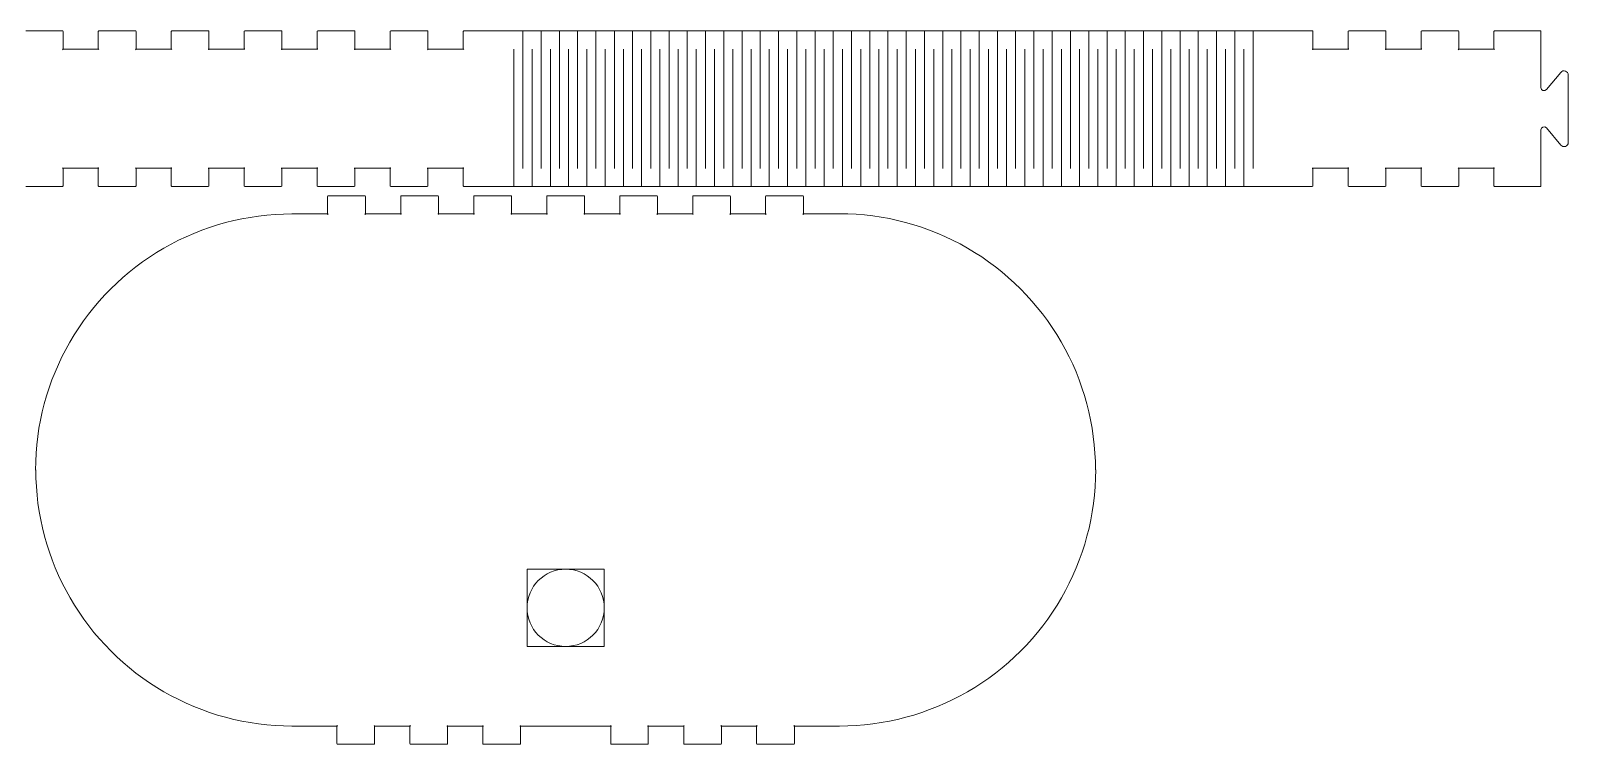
# Model space of a CAD drawing. Header units: inches. Extents: x 0.1 to 33.4, y -8.6 to -0.3.
# Drawn here: x 23.47 to 33.42, y -7.96 to -3.35 of the extents above; entities that cross this region are included whole.
import ezdxf

# ---------------------------------------------------------------- set-up
doc = ezdxf.new("R2010")
doc.units = ezdxf.units.IN
doc.header["$MEASUREMENT"] = 0
doc.layers.add('Layer 1', color=7, linetype='Continuous')

# ---------------------------------------------------------------- blocks, each defined once
blk = doc.blocks.new('block 12')
at = {"layer": 'Layer 1', "lineweight": 0}
blk.add_lwpolyline([(26.6858, -6.8312), (27.1858, -6.8312), (27.1858, -7.3312), (26.6858, -7.3312), (26.6858, -6.8312)], dxfattribs=at)
blk.add_open_spline([(26.9358, -6.8312), (27.0739, -6.8312), (27.1858, -6.9431), (27.1858, -7.0812), (27.1858, -7.2193), (27.0739, -7.3312), (26.9358, -7.3312), (26.7977, -7.3312), (26.6858, -7.2193), (26.6858, -7.0812), (26.6858, -6.9431), (26.7977, -6.8312), (26.9358, -6.8312)], degree=3, knots=[0, 0, 0, 0, 1, 1, 1, 2, 2, 2, 3, 3, 3, 4, 4, 4, 4], dxfattribs=at)
blk = doc.blocks.new('block 11')
at = {"layer": 'Layer 1'}
blk.add_blockref('block 12', (0, 0), dxfattribs=at)

msp = doc.modelspace()

# ---------------------------------------------------------------- linework, layer by layer
at = {"layer": 'Layer 1', "lineweight": 0}
for points in [[(23.6788, -3.3465), (23.4427, -3.3465)], [(24.1511, -3.3465), (23.915, -3.3465)], [(24.6233, -3.3465), (24.3872, -3.3465)], [(25.0955, -3.3465), (24.8594, -3.3465)], [(25.5677, -3.3465), (25.3316, -3.3465)], [(26.0413, -3.3465), (25.8052, -3.3465)], [(26.5136, -3.3465), (26.2775, -3.3465)], [(28.9927, -3.3465), (26.5136, -3.3465)], [(26.6594, -3.3465), (26.6594, -4.2368)], [(26.7775, -3.3465), (26.7775, -4.2368)], [(26.8955, -3.3465), (26.8955, -4.2368)], [(27.0136, -3.3465), (27.0136, -4.2368)], [(27.1316, -3.3465), (27.1316, -4.2368)], [(27.2511, -3.3465), (27.2511, -4.2368)], [(27.3691, -3.3465), (27.3691, -4.2368)], [(27.4872, -3.3465), (27.4872, -4.2368)], [(27.6052, -3.3465), (27.6052, -4.2368)], [(27.7233, -3.3465), (27.7233, -4.2368)], [(27.8413, -3.3465), (27.8413, -4.2368)], [(27.9594, -3.3465), (27.9594, -4.2368)], [(28.0775, -3.3465), (28.0775, -4.2368)], [(28.1955, -3.3465), (28.1955, -4.2368)], [(28.3136, -3.3465), (28.3136, -4.2368)], [(28.4316, -3.3465), (28.4316, -4.2368)], [(28.5497, -3.3465), (28.5497, -4.2368)], [(28.6677, -3.3465), (28.6677, -4.2368)], [(28.7858, -3.3465), (28.7858, -4.2368)], [(28.9038, -3.3465), (28.9038, -4.2368)], [(31.4719, -3.3465), (28.9927, -3.3465)], [(28.9927, -3.3465), (28.9927, -3.3465)], [(28.9927, -3.3465), (28.9927, -3.3465)], [(29.0219, -3.3465), (29.0219, -4.2368)], [(29.14, -3.3465), (29.14, -4.2368)], [(29.258, -3.3465), (29.258, -4.2368)], [(29.3761, -3.3465), (29.3761, -4.2368)], [(29.4941, -3.3465), (29.4941, -4.2368)], [(29.6122, -3.3465), (29.6122, -4.2368)], [(29.7302, -3.3465), (29.7302, -4.2368)], [(29.8483, -3.3465), (29.8483, -4.2368)], [(29.9663, -3.3465), (29.9663, -4.2368)], [(30.0844, -3.3465), (30.0844, -4.2368)], [(30.2025, -3.3465), (30.2025, -4.2368)], [(30.3219, -3.3465), (30.3219, -4.2368)], [(30.44, -3.3465), (30.44, -4.2368)], [(30.558, -3.3465), (30.558, -4.2368)], [(30.6761, -3.3465), (30.6761, -4.2368)], [(30.7941, -3.3465), (30.7941, -4.2368)], [(30.9122, -3.3465), (30.9122, -4.2368)], [(31.0302, -3.3465), (31.0302, -4.2368)], [(31.1483, -3.3465), (31.1483, -4.2368)], [(31.2663, -3.3465), (31.2663, -4.2368)], [(31.3844, -3.3465), (31.3844, -4.2368)], [(31.7677, -3.3465), (31.4719, -3.3465)], [(32.24, -3.3465), (32.0038, -3.3465)], [(32.7122, -3.3465), (32.4761, -3.3465)], [(33.2441, -3.3465), (32.9483, -3.3465)], [(33.2441, -3.3465), (33.2441, -3.3465)], [(26.6011, -4.3534), (26.6011, -3.4645)], [(26.7191, -4.3534), (26.7191, -3.4645)], [(26.8372, -4.3534), (26.8372, -3.4645)], [(26.9552, -4.3534), (26.9552, -3.4645)], [(27.0733, -4.3534), (27.0733, -3.4645)], [(27.1913, -4.3534), (27.1913, -3.4645)], [(27.3094, -4.3534), (27.3094, -3.4645)], [(27.4275, -4.3534), (27.4275, -3.4645)], [(27.5455, -4.3534), (27.5455, -3.4645)], [(27.6636, -4.3534), (27.6636, -3.4645)], [(27.7816, -4.3534), (27.7816, -3.4645)], [(27.8997, -4.3534), (27.8997, -3.4645)], [(28.0177, -4.3534), (28.0177, -3.4645)], [(28.1358, -4.3534), (28.1358, -3.4645)], [(28.2538, -4.3534), (28.2538, -3.4645)], [(28.3719, -4.3534), (28.3719, -3.4645)], [(28.49, -4.3534), (28.49, -3.4645)], [(28.608, -4.3534), (28.608, -3.4645)], [(28.7275, -4.3534), (28.7275, -3.4645)], [(28.8455, -4.3534), (28.8455, -3.4645)], [(28.9636, -4.3534), (28.9636, -3.4645)], [(29.0816, -4.3534), (29.0816, -3.4645)], [(29.1997, -4.3534), (29.1997, -3.4645)], [(29.3177, -4.3534), (29.3177, -3.4645)], [(29.4358, -4.3534), (29.4358, -3.4645)], [(29.5538, -4.3534), (29.5538, -3.4645)], [(29.6719, -4.3534), (29.6719, -3.4645)], [(29.79, -4.3534), (29.79, -3.4645)], [(29.908, -4.3534), (29.908, -3.4645)], [(30.0261, -4.3534), (30.0261, -3.4645)], [(30.1441, -4.3534), (30.1441, -3.4645)], [(30.2622, -4.3534), (30.2622, -3.4645)], [(30.3802, -4.3534), (30.3802, -3.4645)], [(30.4983, -4.3534), (30.4983, -3.4645)], [(30.6163, -4.3534), (30.6163, -3.4645)], [(30.7344, -4.3534), (30.7344, -3.4645)], [(30.8525, -4.3534), (30.8525, -3.4645)], [(30.9705, -4.3534), (30.9705, -3.4645)], [(31.0886, -4.3534), (31.0886, -3.4645)], [(31.2066, -4.3534), (31.2066, -3.4645)], [(31.3247, -4.3534), (31.3247, -3.4645)], [(33.2483, -3.7132), (33.2483, -3.4673)], [(33.2483, -4.3507), (33.2483, -4.2326)], [(23.4427, -4.3534), (23.6788, -4.3534)], [(23.915, -4.3534), (24.1511, -4.3534)], [(24.3872, -4.3534), (24.6233, -4.3534)], [(24.8594, -4.3534), (25.0955, -4.3534)], [(25.3316, -4.3534), (25.5677, -4.3534)], [(25.8038, -4.3534), (26.04, -4.3534)], [(26.2761, -4.3534), (26.5122, -4.3534)], [(26.5136, -4.3534), (31.4733, -4.3534)], [(31.4719, -4.3534), (31.7677, -4.3534)], [(32.0038, -4.3534), (32.24, -4.3534)], [(32.4761, -4.3534), (32.7122, -4.3534)], [(32.9483, -4.3534), (33.2441, -4.3534)], [(25.8719, -4.5312), (25.6358, -4.5312)], [(26.3455, -4.5312), (26.1094, -4.5312)], [(26.8177, -4.5312), (26.5816, -4.5312)], [(27.29, -4.5312), (27.0538, -4.5312)], [(27.7622, -4.5312), (27.5261, -4.5312)], [(28.2344, -4.5312), (27.9983, -4.5312)], [(28.7066, -4.5312), (28.4705, -4.5312)], [(23.5066, -6.1882), (23.5066, -6.1882)], [(30.365, -6.1882), (30.365, -6.1882)], [(25.1636, -7.8465), (25.4594, -7.8465)], [(25.6955, -7.8465), (25.9316, -7.8465)], [(26.1677, -7.8465), (26.4038, -7.8465)], [(26.64, -7.8465), (26.9358, -7.8465)], [(26.9358, -7.8465), (27.2316, -7.8465)], [(27.4677, -7.8465), (27.7038, -7.8465)], [(27.94, -7.8465), (28.1761, -7.8465)]]:
    msp.add_lwpolyline(points, dxfattribs=at)
for points, knots in [([(23.683, -3.4673), (23.683, -3.4673), (23.683, -3.3493), (23.683, -3.3493), (23.683, -3.3465), (23.6816, -3.3451), (23.6788, -3.3451)], [0, 0, 0, 0, 1, 1, 1, 2, 2, 2, 2]), ([(23.9108, -3.3493), (23.9108, -3.3493), (23.9108, -3.4673), (23.9108, -3.4673), (23.9108, -3.4645), (23.9122, -3.4632), (23.915, -3.4632)], [0, 0, 0, 0, 1, 1, 1, 2, 2, 2, 2]), ([(24.1552, -3.4673), (24.1552, -3.4673), (24.1552, -3.3493), (24.1552, -3.3493), (24.1552, -3.3465), (24.1538, -3.3451), (24.1511, -3.3451)], [0, 0, 0, 0, 1, 1, 1, 2, 2, 2, 2]), ([(24.383, -3.3493), (24.383, -3.3493), (24.383, -3.4673), (24.383, -3.4673), (24.383, -3.4645), (24.3844, -3.4632), (24.3872, -3.4632)], [0, 0, 0, 0, 1, 1, 1, 2, 2, 2, 2]), ([(24.6275, -3.4673), (24.6275, -3.4673), (24.6275, -3.3493), (24.6275, -3.3493), (24.6275, -3.3465), (24.6261, -3.3451), (24.6233, -3.3451)], [0, 0, 0, 0, 1, 1, 1, 2, 2, 2, 2]), ([(24.8552, -3.3493), (24.8552, -3.3493), (24.8552, -3.4673), (24.8552, -3.4673), (24.8552, -3.4645), (24.8566, -3.4632), (24.8594, -3.4632)], [0, 0, 0, 0, 1, 1, 1, 2, 2, 2, 2]), ([(25.0997, -3.4673), (25.0997, -3.4673), (25.0997, -3.3493), (25.0997, -3.3493), (25.0997, -3.3465), (25.0983, -3.3451), (25.0955, -3.3451)], [0, 0, 0, 0, 1, 1, 1, 2, 2, 2, 2]), ([(25.3275, -3.3493), (25.3275, -3.3493), (25.3275, -3.4673), (25.3275, -3.4673), (25.3275, -3.4645), (25.3288, -3.4632), (25.3316, -3.4632)], [0, 0, 0, 0, 1, 1, 1, 2, 2, 2, 2]), ([(25.5719, -3.4673), (25.5719, -3.4673), (25.5719, -3.3493), (25.5719, -3.3493), (25.5719, -3.3465), (25.5705, -3.3451), (25.5677, -3.3451)], [0, 0, 0, 0, 1, 1, 1, 2, 2, 2, 2]), ([(25.8011, -3.3493), (25.8011, -3.3493), (25.8011, -3.4673), (25.8011, -3.4673), (25.8011, -3.4645), (25.8025, -3.4632), (25.8052, -3.4632)], [0, 0, 0, 0, 1, 1, 1, 2, 2, 2, 2]), ([(26.0441, -3.4673), (26.0441, -3.4673), (26.0441, -3.3493), (26.0441, -3.3493), (26.0441, -3.3465), (26.0427, -3.3451), (26.04, -3.3451)], [0, 0, 0, 0, 1, 1, 1, 2, 2, 2, 2]), ([(26.2733, -3.3493), (26.2733, -3.3493), (26.2733, -3.4673), (26.2733, -3.4673), (26.2733, -3.4645), (26.2747, -3.4632), (26.2775, -3.4632)], [0, 0, 0, 0, 1, 1, 1, 2, 2, 2, 2]), ([(31.7719, -3.4673), (31.7719, -3.4673), (31.7719, -3.3493), (31.7719, -3.3493), (31.7719, -3.3465), (31.7705, -3.3451), (31.7677, -3.3451)], [0, 0, 0, 0, 1, 1, 1, 2, 2, 2, 2]), ([(31.9997, -3.3493), (31.9997, -3.3493), (31.9997, -3.4673), (31.9997, -3.4673), (31.9997, -3.4645), (32.0011, -3.4632), (32.0038, -3.4632)], [0, 0, 0, 0, 1, 1, 1, 2, 2, 2, 2]), ([(32.2441, -3.4673), (32.2441, -3.4673), (32.2441, -3.3493), (32.2441, -3.3493), (32.2441, -3.3465), (32.2427, -3.3451), (32.24, -3.3451)], [0, 0, 0, 0, 1, 1, 1, 2, 2, 2, 2]), ([(32.4719, -3.3493), (32.4719, -3.3493), (32.4719, -3.4673), (32.4719, -3.4673), (32.4719, -3.4645), (32.4733, -3.4632), (32.4761, -3.4632)], [0, 0, 0, 0, 1, 1, 1, 2, 2, 2, 2]), ([(32.7163, -3.4673), (32.7163, -3.4673), (32.7163, -3.3493), (32.7163, -3.3493), (32.7163, -3.3465), (32.715, -3.3451), (32.7122, -3.3451)], [0, 0, 0, 0, 1, 1, 1, 2, 2, 2, 2]), ([(32.9441, -3.3493), (32.9441, -3.3493), (32.9441, -3.4673), (32.9441, -3.4673), (32.9441, -3.4645), (32.9455, -3.4632), (32.9483, -3.4632)], [0, 0, 0, 0, 1, 1, 1, 2, 2, 2, 2]), ([(33.2483, -3.4673), (33.2483, -3.4673), (33.2483, -3.3493), (33.2483, -3.3493), (33.2483, -3.3465), (33.2469, -3.3451), (33.2441, -3.3451)], [0, 0, 0, 0, 1, 1, 1, 2, 2, 2, 2]), ([(23.915, -3.4645), (23.915, -3.4645), (23.6788, -3.4645), (23.6788, -3.4645), (23.6816, -3.4645), (23.683, -3.4659), (23.683, -3.4687)], [0, 0, 0, 0, 1, 1, 1, 2, 2, 2, 2]), ([(24.3872, -3.4645), (24.3872, -3.4645), (24.1511, -3.4645), (24.1511, -3.4645), (24.1538, -3.4645), (24.1552, -3.4659), (24.1552, -3.4687)], [0, 0, 0, 0, 1, 1, 1, 2, 2, 2, 2]), ([(24.8594, -3.4645), (24.8594, -3.4645), (24.6233, -3.4645), (24.6233, -3.4645), (24.6261, -3.4645), (24.6275, -3.4659), (24.6275, -3.4687)], [0, 0, 0, 0, 1, 1, 1, 2, 2, 2, 2]), ([(25.3316, -3.4645), (25.3316, -3.4645), (25.0955, -3.4645), (25.0955, -3.4645), (25.0983, -3.4645), (25.0997, -3.4659), (25.0997, -3.4687)], [0, 0, 0, 0, 1, 1, 1, 2, 2, 2, 2]), ([(25.8038, -3.4645), (25.8038, -3.4645), (25.5677, -3.4645), (25.5677, -3.4645), (25.5705, -3.4645), (25.5719, -3.4659), (25.5719, -3.4687)], [0, 0, 0, 0, 1, 1, 1, 2, 2, 2, 2]), ([(26.2775, -3.4645), (26.2775, -3.4645), (26.0413, -3.4645), (26.0413, -3.4645), (26.0441, -3.4645), (26.0455, -3.4659), (26.0455, -3.4687)], [0, 0, 0, 0, 1, 1, 1, 2, 2, 2, 2]), ([(32.0038, -3.4645), (32.0038, -3.4645), (31.7677, -3.4645), (31.7677, -3.4645), (31.7705, -3.4645), (31.7719, -3.4659), (31.7719, -3.4687)], [0, 0, 0, 0, 1, 1, 1, 2, 2, 2, 2]), ([(32.4761, -3.4645), (32.4761, -3.4645), (32.24, -3.4645), (32.24, -3.4645), (32.2427, -3.4645), (32.2441, -3.4659), (32.2441, -3.4687)], [0, 0, 0, 0, 1, 1, 1, 2, 2, 2, 2]), ([(32.9483, -3.4645), (32.9483, -3.4645), (32.7122, -3.4645), (32.7122, -3.4645), (32.715, -3.4645), (32.7163, -3.4659), (32.7163, -3.4687)], [0, 0, 0, 0, 1, 1, 1, 2, 2, 2, 2]), ([(33.3761, -3.6145), (33.3761, -3.6145), (33.283, -3.7257), (33.283, -3.7257), (33.2705, -3.7395), (33.2483, -3.7312), (33.2483, -3.7132)], [0, 0, 0, 0, 1, 1, 1, 2, 2, 2, 2]), ([(33.4247, -4.0673), (33.4247, -4.0673), (33.4247, -3.6326), (33.4247, -3.6326), (33.4247, -3.6076), (33.3927, -3.5951), (33.3761, -3.6145)], [0, 0, 0, 0, 1, 1, 1, 2, 2, 2, 2]), ([(33.2483, -4.2312), (33.2483, -4.2312), (33.2483, -3.9868), (33.2483, -3.9868), (33.2483, -3.9687), (33.2705, -3.9604), (33.283, -3.9743)], [0, 0, 0, 0, 1, 1, 1, 2, 2, 2, 2]), ([(33.283, -3.9743), (33.283, -3.9743), (33.3761, -4.0854), (33.3761, -4.0854), (33.3927, -4.1048), (33.4247, -4.0937), (33.4247, -4.0673)], [0, 0, 0, 0, 1, 1, 1, 2, 2, 2, 2]), ([(23.6788, -4.2354), (23.6788, -4.2354), (23.915, -4.2354), (23.915, -4.2354), (23.9122, -4.2354), (23.9108, -4.234), (23.9108, -4.2312)], [0, 0, 0, 0, 1, 1, 1, 2, 2, 2, 2]), ([(23.683, -4.3507), (23.683, -4.3507), (23.683, -4.2326), (23.683, -4.2326), (23.683, -4.2354), (23.6816, -4.2368), (23.6788, -4.2368)], [0, 0, 0, 0, 1, 1, 1, 2, 2, 2, 2]), ([(23.9108, -4.2312), (23.9108, -4.2312), (23.9108, -4.3493), (23.9108, -4.3493), (23.9108, -4.352), (23.9122, -4.3534), (23.915, -4.3534)], [0, 0, 0, 0, 1, 1, 1, 2, 2, 2, 2]), ([(24.1511, -4.2354), (24.1511, -4.2354), (24.3872, -4.2354), (24.3872, -4.2354), (24.3844, -4.2354), (24.383, -4.234), (24.383, -4.2312)], [0, 0, 0, 0, 1, 1, 1, 2, 2, 2, 2]), ([(24.1552, -4.3507), (24.1552, -4.3507), (24.1552, -4.2326), (24.1552, -4.2326), (24.1552, -4.2354), (24.1538, -4.2368), (24.1511, -4.2368)], [0, 0, 0, 0, 1, 1, 1, 2, 2, 2, 2]), ([(24.383, -4.2312), (24.383, -4.2312), (24.383, -4.3493), (24.383, -4.3493), (24.383, -4.352), (24.3844, -4.3534), (24.3872, -4.3534)], [0, 0, 0, 0, 1, 1, 1, 2, 2, 2, 2]), ([(24.6233, -4.2354), (24.6233, -4.2354), (24.8594, -4.2354), (24.8594, -4.2354), (24.8566, -4.2354), (24.8552, -4.234), (24.8552, -4.2312)], [0, 0, 0, 0, 1, 1, 1, 2, 2, 2, 2]), ([(24.6275, -4.3507), (24.6275, -4.3507), (24.6275, -4.2326), (24.6275, -4.2326), (24.6275, -4.2354), (24.6261, -4.2368), (24.6233, -4.2368)], [0, 0, 0, 0, 1, 1, 1, 2, 2, 2, 2]), ([(24.8552, -4.2312), (24.8552, -4.2312), (24.8552, -4.3493), (24.8552, -4.3493), (24.8552, -4.352), (24.8566, -4.3534), (24.8594, -4.3534)], [0, 0, 0, 0, 1, 1, 1, 2, 2, 2, 2]), ([(25.0955, -4.2354), (25.0955, -4.2354), (25.3316, -4.2354), (25.3316, -4.2354), (25.3288, -4.2354), (25.3275, -4.234), (25.3275, -4.2312)], [0, 0, 0, 0, 1, 1, 1, 2, 2, 2, 2]), ([(25.0997, -4.3507), (25.0997, -4.3507), (25.0997, -4.2326), (25.0997, -4.2326), (25.0997, -4.2354), (25.0983, -4.2368), (25.0955, -4.2368)], [0, 0, 0, 0, 1, 1, 1, 2, 2, 2, 2]), ([(25.3275, -4.2312), (25.3275, -4.2312), (25.3275, -4.3493), (25.3275, -4.3493), (25.3275, -4.352), (25.3288, -4.3534), (25.3316, -4.3534)], [0, 0, 0, 0, 1, 1, 1, 2, 2, 2, 2]), ([(25.5677, -4.2354), (25.5677, -4.2354), (25.8038, -4.2354), (25.8038, -4.2354), (25.8011, -4.2354), (25.7997, -4.234), (25.7997, -4.2312)], [0, 0, 0, 0, 1, 1, 1, 2, 2, 2, 2]), ([(25.5719, -4.3507), (25.5719, -4.3507), (25.5719, -4.2326), (25.5719, -4.2326), (25.5719, -4.2354), (25.5705, -4.2368), (25.5677, -4.2368)], [0, 0, 0, 0, 1, 1, 1, 2, 2, 2, 2]), ([(25.7997, -4.2312), (25.7997, -4.2312), (25.7997, -4.3493), (25.7997, -4.3493), (25.7997, -4.352), (25.8011, -4.3534), (25.8038, -4.3534)], [0, 0, 0, 0, 1, 1, 1, 2, 2, 2, 2]), ([(26.04, -4.2354), (26.04, -4.2354), (26.2761, -4.2354), (26.2761, -4.2354), (26.2733, -4.2354), (26.2719, -4.234), (26.2719, -4.2312)], [0, 0, 0, 0, 1, 1, 1, 2, 2, 2, 2]), ([(26.0441, -4.3507), (26.0441, -4.3507), (26.0441, -4.2326), (26.0441, -4.2326), (26.0441, -4.2354), (26.0427, -4.2368), (26.04, -4.2368)], [0, 0, 0, 0, 1, 1, 1, 2, 2, 2, 2]), ([(26.2733, -4.2312), (26.2733, -4.2312), (26.2733, -4.3493), (26.2733, -4.3493), (26.2733, -4.352), (26.2747, -4.3534), (26.2775, -4.3534)], [0, 0, 0, 0, 1, 1, 1, 2, 2, 2, 2]), ([(31.7677, -4.2354), (31.7677, -4.2354), (32.0038, -4.2354), (32.0038, -4.2354), (32.0011, -4.2354), (31.9997, -4.234), (31.9997, -4.2312)], [0, 0, 0, 0, 1, 1, 1, 2, 2, 2, 2]), ([(31.7719, -4.3507), (31.7719, -4.3507), (31.7719, -4.2326), (31.7719, -4.2326), (31.7719, -4.2354), (31.7705, -4.2368), (31.7677, -4.2368)], [0, 0, 0, 0, 1, 1, 1, 2, 2, 2, 2]), ([(31.9997, -4.2312), (31.9997, -4.2312), (31.9997, -4.3493), (31.9997, -4.3493), (31.9997, -4.352), (32.0011, -4.3534), (32.0038, -4.3534)], [0, 0, 0, 0, 1, 1, 1, 2, 2, 2, 2]), ([(32.24, -4.2354), (32.24, -4.2354), (32.4761, -4.2354), (32.4761, -4.2354), (32.4733, -4.2354), (32.4719, -4.234), (32.4719, -4.2312)], [0, 0, 0, 0, 1, 1, 1, 2, 2, 2, 2]), ([(32.2441, -4.3507), (32.2441, -4.3507), (32.2441, -4.2326), (32.2441, -4.2326), (32.2441, -4.2354), (32.2427, -4.2368), (32.24, -4.2368)], [0, 0, 0, 0, 1, 1, 1, 2, 2, 2, 2]), ([(32.4719, -4.2312), (32.4719, -4.2312), (32.4719, -4.3493), (32.4719, -4.3493), (32.4719, -4.352), (32.4733, -4.3534), (32.4761, -4.3534)], [0, 0, 0, 0, 1, 1, 1, 2, 2, 2, 2]), ([(32.7122, -4.2354), (32.7122, -4.2354), (32.9483, -4.2354), (32.9483, -4.2354), (32.9455, -4.2354), (32.9441, -4.234), (32.9441, -4.2312)], [0, 0, 0, 0, 1, 1, 1, 2, 2, 2, 2]), ([(32.7163, -4.3507), (32.7163, -4.3507), (32.7163, -4.2326), (32.7163, -4.2326), (32.7163, -4.2354), (32.715, -4.2368), (32.7122, -4.2368)], [0, 0, 0, 0, 1, 1, 1, 2, 2, 2, 2]), ([(32.9441, -4.2312), (32.9441, -4.2312), (32.9441, -4.3493), (32.9441, -4.3493), (32.9441, -4.352), (32.9455, -4.3534), (32.9483, -4.3534)], [0, 0, 0, 0, 1, 1, 1, 2, 2, 2, 2]), ([(25.6358, -4.4132), (25.6358, -4.4132), (25.3997, -4.4132), (25.3997, -4.4132), (25.3969, -4.4132), (25.3955, -4.4145), (25.3955, -4.4173)], [0, 0, 0, 0, 1, 1, 1, 2, 2, 2, 2]), ([(25.3955, -4.4173), (25.3955, -4.4173), (25.3955, -4.5354), (25.3955, -4.5354), (25.3955, -4.5326), (25.3969, -4.5312), (25.3997, -4.5312)], [0, 0, 0, 0, 1, 1, 1, 2, 2, 2, 2]), ([(25.64, -4.5354), (25.64, -4.5354), (25.64, -4.4173), (25.64, -4.4173), (25.64, -4.4145), (25.6386, -4.4132), (25.6358, -4.4132)], [0, 0, 0, 0, 1, 1, 1, 2, 2, 2, 2]), ([(26.1094, -4.4132), (26.1094, -4.4132), (25.8733, -4.4132), (25.8733, -4.4132), (25.8705, -4.4132), (25.8691, -4.4145), (25.8691, -4.4173)], [0, 0, 0, 0, 1, 1, 1, 2, 2, 2, 2]), ([(25.8691, -4.4173), (25.8691, -4.4173), (25.8691, -4.5354), (25.8691, -4.5354), (25.8691, -4.5326), (25.8705, -4.5312), (25.8733, -4.5312)], [0, 0, 0, 0, 1, 1, 1, 2, 2, 2, 2]), ([(26.1122, -4.5354), (26.1122, -4.5354), (26.1122, -4.4173), (26.1122, -4.4173), (26.1122, -4.4145), (26.1108, -4.4132), (26.108, -4.4132)], [0, 0, 0, 0, 1, 1, 1, 2, 2, 2, 2]), ([(26.5816, -4.4132), (26.5816, -4.4132), (26.3455, -4.4132), (26.3455, -4.4132), (26.3427, -4.4132), (26.3413, -4.4145), (26.3413, -4.4173)], [0, 0, 0, 0, 1, 1, 1, 2, 2, 2, 2]), ([(26.3413, -4.4173), (26.3413, -4.4173), (26.3413, -4.5354), (26.3413, -4.5354), (26.3413, -4.5326), (26.3427, -4.5312), (26.3455, -4.5312)], [0, 0, 0, 0, 1, 1, 1, 2, 2, 2, 2]), ([(26.5858, -4.5354), (26.5858, -4.5354), (26.5858, -4.4173), (26.5858, -4.4173), (26.5858, -4.4145), (26.5844, -4.4132), (26.5816, -4.4132)], [0, 0, 0, 0, 1, 1, 1, 2, 2, 2, 2]), ([(27.0538, -4.4132), (27.0538, -4.4132), (26.8177, -4.4132), (26.8177, -4.4132), (26.815, -4.4132), (26.8136, -4.4145), (26.8136, -4.4173)], [0, 0, 0, 0, 1, 1, 1, 2, 2, 2, 2]), ([(26.8136, -4.4173), (26.8136, -4.4173), (26.8136, -4.5354), (26.8136, -4.5354), (26.8136, -4.5326), (26.815, -4.5312), (26.8177, -4.5312)], [0, 0, 0, 0, 1, 1, 1, 2, 2, 2, 2]), ([(27.058, -4.5354), (27.058, -4.5354), (27.058, -4.4173), (27.058, -4.4173), (27.058, -4.4145), (27.0566, -4.4132), (27.0538, -4.4132)], [0, 0, 0, 0, 1, 1, 1, 2, 2, 2, 2]), ([(27.5261, -4.4132), (27.5261, -4.4132), (27.29, -4.4132), (27.29, -4.4132), (27.2872, -4.4132), (27.2858, -4.4145), (27.2858, -4.4173)], [0, 0, 0, 0, 1, 1, 1, 2, 2, 2, 2]), ([(27.2858, -4.4173), (27.2858, -4.4173), (27.2858, -4.5354), (27.2858, -4.5354), (27.2858, -4.5326), (27.2872, -4.5312), (27.29, -4.5312)], [0, 0, 0, 0, 1, 1, 1, 2, 2, 2, 2]), ([(27.5302, -4.5354), (27.5302, -4.5354), (27.5302, -4.4173), (27.5302, -4.4173), (27.5302, -4.4145), (27.5288, -4.4132), (27.5261, -4.4132)], [0, 0, 0, 0, 1, 1, 1, 2, 2, 2, 2]), ([(27.9983, -4.4132), (27.9983, -4.4132), (27.7622, -4.4132), (27.7622, -4.4132), (27.7594, -4.4132), (27.758, -4.4145), (27.758, -4.4173)], [0, 0, 0, 0, 1, 1, 1, 2, 2, 2, 2]), ([(27.758, -4.4173), (27.758, -4.4173), (27.758, -4.5354), (27.758, -4.5354), (27.758, -4.5326), (27.7594, -4.5312), (27.7622, -4.5312)], [0, 0, 0, 0, 1, 1, 1, 2, 2, 2, 2]), ([(28.0025, -4.5354), (28.0025, -4.5354), (28.0025, -4.4173), (28.0025, -4.4173), (28.0025, -4.4145), (28.0011, -4.4132), (27.9983, -4.4132)], [0, 0, 0, 0, 1, 1, 1, 2, 2, 2, 2]), ([(28.4705, -4.4132), (28.4705, -4.4132), (28.2344, -4.4132), (28.2344, -4.4132), (28.2316, -4.4132), (28.2302, -4.4145), (28.2302, -4.4173)], [0, 0, 0, 0, 1, 1, 1, 2, 2, 2, 2]), ([(28.2302, -4.4173), (28.2302, -4.4173), (28.2302, -4.5354), (28.2302, -4.5354), (28.2302, -4.5326), (28.2316, -4.5312), (28.2344, -4.5312)], [0, 0, 0, 0, 1, 1, 1, 2, 2, 2, 2]), ([(28.4747, -4.5354), (28.4747, -4.5354), (28.4747, -4.4173), (28.4747, -4.4173), (28.4747, -4.4145), (28.4733, -4.4132), (28.4705, -4.4132)], [0, 0, 0, 0, 1, 1, 1, 2, 2, 2, 2]), ([(25.3997, -4.5312), (25.3997, -4.5312), (25.1636, -4.5312), (25.1636, -4.5312), (24.8733, -4.5312), (24.5872, -4.6076), (24.3344, -4.7534), (24.083, -4.8993), (23.8733, -5.1076), (23.7275, -5.3604), (23.5816, -5.6118), (23.5052, -5.8979), (23.5052, -6.1895)], [0, 0, 0, 0, 1, 1, 1, 2, 2, 2, 3, 3, 3, 4, 4, 4, 4]), ([(30.365, -6.1882), (30.365, -5.8979), (30.2886, -5.6118), (30.1427, -5.359), (29.9969, -5.1076), (29.7886, -4.8979), (29.5358, -4.752), (29.2844, -4.6062), (28.9983, -4.5298), (28.7066, -4.5298)], [0, 0, 0, 0, 1, 1, 1, 2, 2, 2, 3, 3, 3, 3]), ([(23.5066, -6.1882), (23.5066, -6.4784), (23.583, -6.7645), (23.7288, -7.0173), (23.8747, -7.2687), (24.083, -7.4784), (24.3358, -7.6243), (24.5872, -7.7701), (24.8733, -7.8465), (25.165, -7.8465)], [0, 0, 0, 0, 1, 1, 1, 2, 2, 2, 3, 3, 3, 3]), ([(28.4122, -7.8465), (28.4122, -7.8465), (28.708, -7.8465), (28.708, -7.8465), (28.9983, -7.8465), (29.2844, -7.7701), (29.5372, -7.6243), (29.7886, -7.4784), (29.9983, -7.2701), (30.1441, -7.0173), (30.29, -6.7659), (30.3663, -6.4798), (30.3663, -6.1882)], [0, 0, 0, 0, 1, 1, 1, 2, 2, 2, 3, 3, 3, 4, 4, 4, 4]), ([(25.4552, -7.8423), (25.4552, -7.8423), (25.4552, -7.9604), (25.4552, -7.9604), (25.4552, -7.9632), (25.4566, -7.9645), (25.4594, -7.9645)], [0, 0, 0, 0, 1, 1, 1, 2, 2, 2, 2]), ([(25.6997, -7.9604), (25.6997, -7.9604), (25.6997, -7.8423), (25.6997, -7.8423), (25.6997, -7.8451), (25.6983, -7.8465), (25.6955, -7.8465)], [0, 0, 0, 0, 1, 1, 1, 2, 2, 2, 2]), ([(25.9275, -7.8423), (25.9275, -7.8423), (25.9275, -7.9604), (25.9275, -7.9604), (25.9275, -7.9632), (25.9288, -7.9645), (25.9316, -7.9645)], [0, 0, 0, 0, 1, 1, 1, 2, 2, 2, 2]), ([(26.1719, -7.9604), (26.1719, -7.9604), (26.1719, -7.8423), (26.1719, -7.8423), (26.1719, -7.8451), (26.1705, -7.8465), (26.1677, -7.8465)], [0, 0, 0, 0, 1, 1, 1, 2, 2, 2, 2]), ([(26.3997, -7.8423), (26.3997, -7.8423), (26.3997, -7.9604), (26.3997, -7.9604), (26.3997, -7.9632), (26.4011, -7.9645), (26.4038, -7.9645)], [0, 0, 0, 0, 1, 1, 1, 2, 2, 2, 2]), ([(26.6441, -7.9604), (26.6441, -7.9604), (26.6441, -7.8423), (26.6441, -7.8423), (26.6441, -7.8451), (26.6427, -7.8465), (26.64, -7.8465)], [0, 0, 0, 0, 1, 1, 1, 2, 2, 2, 2]), ([(27.2275, -7.8423), (27.2275, -7.8423), (27.2275, -7.9604), (27.2275, -7.9604), (27.2275, -7.9632), (27.2288, -7.9645), (27.2316, -7.9645)], [0, 0, 0, 0, 1, 1, 1, 2, 2, 2, 2]), ([(27.4705, -7.9604), (27.4705, -7.9604), (27.4705, -7.8423), (27.4705, -7.8423), (27.4705, -7.8451), (27.4691, -7.8465), (27.4663, -7.8465)], [0, 0, 0, 0, 1, 1, 1, 2, 2, 2, 2]), ([(27.6997, -7.8423), (27.6997, -7.8423), (27.6997, -7.9604), (27.6997, -7.9604), (27.6997, -7.9632), (27.7011, -7.9645), (27.7038, -7.9645)], [0, 0, 0, 0, 1, 1, 1, 2, 2, 2, 2]), ([(27.9441, -7.9604), (27.9441, -7.9604), (27.9441, -7.8423), (27.9441, -7.8423), (27.9441, -7.8451), (27.9427, -7.8465), (27.94, -7.8465)], [0, 0, 0, 0, 1, 1, 1, 2, 2, 2, 2]), ([(28.1719, -7.8423), (28.1719, -7.8423), (28.1719, -7.9604), (28.1719, -7.9604), (28.1719, -7.9632), (28.1733, -7.9645), (28.1761, -7.9645)], [0, 0, 0, 0, 1, 1, 1, 2, 2, 2, 2]), ([(28.4163, -7.9604), (28.4163, -7.9604), (28.4163, -7.8423), (28.4163, -7.8423), (28.4163, -7.8451), (28.415, -7.8465), (28.4122, -7.8465)], [0, 0, 0, 0, 1, 1, 1, 2, 2, 2, 2]), ([(25.4594, -7.9645), (25.4594, -7.9645), (25.6955, -7.9645), (25.6955, -7.9645), (25.6983, -7.9645), (25.6997, -7.9632), (25.6997, -7.9604)], [0, 0, 0, 0, 1, 1, 1, 2, 2, 2, 2]), ([(25.9316, -7.9645), (25.9316, -7.9645), (26.1677, -7.9645), (26.1677, -7.9645), (26.1705, -7.9645), (26.1719, -7.9632), (26.1719, -7.9604)], [0, 0, 0, 0, 1, 1, 1, 2, 2, 2, 2]), ([(26.4038, -7.9645), (26.4038, -7.9645), (26.64, -7.9645), (26.64, -7.9645), (26.6427, -7.9645), (26.6441, -7.9632), (26.6441, -7.9604)], [0, 0, 0, 0, 1, 1, 1, 2, 2, 2, 2]), ([(27.2302, -7.9645), (27.2302, -7.9645), (27.4663, -7.9645), (27.4663, -7.9645), (27.4691, -7.9645), (27.4705, -7.9632), (27.4705, -7.9604)], [0, 0, 0, 0, 1, 1, 1, 2, 2, 2, 2]), ([(27.7038, -7.9645), (27.7038, -7.9645), (27.94, -7.9645), (27.94, -7.9645), (27.9427, -7.9645), (27.9441, -7.9632), (27.9441, -7.9604)], [0, 0, 0, 0, 1, 1, 1, 2, 2, 2, 2]), ([(28.1761, -7.9645), (28.1761, -7.9645), (28.4122, -7.9645), (28.4122, -7.9645), (28.415, -7.9645), (28.4163, -7.9632), (28.4163, -7.9604)], [0, 0, 0, 0, 1, 1, 1, 2, 2, 2, 2])]:
    msp.add_open_spline(points, degree=3, knots=knots, dxfattribs=at)
for points in [[(23.915, -3.3465), (23.9122, -3.3465), (23.9108, -3.3479), (23.9108, -3.3507)], [(24.3872, -3.3465), (24.3844, -3.3465), (24.383, -3.3479), (24.383, -3.3507)], [(24.8594, -3.3465), (24.8566, -3.3465), (24.8552, -3.3479), (24.8552, -3.3507)], [(25.3316, -3.3465), (25.3288, -3.3465), (25.3275, -3.3479), (25.3275, -3.3507)], [(25.8038, -3.3465), (25.8011, -3.3465), (25.7997, -3.3479), (25.7997, -3.3507)], [(26.2775, -3.3465), (26.2747, -3.3465), (26.2733, -3.3479), (26.2733, -3.3507)], [(32.0038, -3.3465), (32.0011, -3.3465), (31.9997, -3.3479), (31.9997, -3.3507)], [(32.4761, -3.3465), (32.4733, -3.3465), (32.4719, -3.3479), (32.4719, -3.3507)], [(32.9483, -3.3465), (32.9455, -3.3465), (32.9441, -3.3479), (32.9441, -3.3507)], [(23.6788, -4.3534), (23.6816, -4.3534), (23.683, -4.352), (23.683, -4.3493)], [(24.1511, -4.3534), (24.1538, -4.3534), (24.1552, -4.352), (24.1552, -4.3493)], [(24.6233, -4.3534), (24.6261, -4.3534), (24.6275, -4.352), (24.6275, -4.3493)], [(25.0955, -4.3534), (25.0983, -4.3534), (25.0997, -4.352), (25.0997, -4.3493)], [(25.5677, -4.3534), (25.5705, -4.3534), (25.5719, -4.352), (25.5719, -4.3493)], [(26.04, -4.3534), (26.0427, -4.3534), (26.0441, -4.352), (26.0441, -4.3493)], [(31.7677, -4.3534), (31.7705, -4.3534), (31.7719, -4.352), (31.7719, -4.3493)], [(32.24, -4.3534), (32.2427, -4.3534), (32.2441, -4.352), (32.2441, -4.3493)], [(32.7122, -4.3534), (32.715, -4.3534), (32.7163, -4.352), (32.7163, -4.3493)], [(33.2441, -4.3534), (33.2469, -4.3534), (33.2483, -4.352), (33.2483, -4.3493)], [(25.6358, -4.5312), (25.6386, -4.5312), (25.64, -4.5326), (25.64, -4.5354)], [(26.1094, -4.5312), (26.1122, -4.5312), (26.1136, -4.5326), (26.1136, -4.5354)], [(26.5816, -4.5312), (26.5844, -4.5312), (26.5858, -4.5326), (26.5858, -4.5354)], [(27.0538, -4.5312), (27.0566, -4.5312), (27.058, -4.5326), (27.058, -4.5354)], [(27.5261, -4.5312), (27.5288, -4.5312), (27.5302, -4.5326), (27.5302, -4.5354)], [(27.9983, -4.5312), (28.0011, -4.5312), (28.0025, -4.5326), (28.0025, -4.5354)], [(28.4705, -4.5312), (28.4733, -4.5312), (28.4747, -4.5326), (28.4747, -4.5354)], [(25.4594, -7.8465), (25.4566, -7.8465), (25.4552, -7.8451), (25.4552, -7.8423)], [(25.9316, -7.8465), (25.9288, -7.8465), (25.9275, -7.8451), (25.9275, -7.8423)], [(26.4038, -7.8465), (26.4011, -7.8465), (26.3997, -7.8451), (26.3997, -7.8423)], [(27.2302, -7.8465), (27.2275, -7.8465), (27.2261, -7.8451), (27.2261, -7.8423)], [(27.7038, -7.8465), (27.7011, -7.8465), (27.6997, -7.8451), (27.6997, -7.8423)], [(28.1761, -7.8465), (28.1733, -7.8465), (28.1719, -7.8451), (28.1719, -7.8423)]]:
    msp.add_open_spline(points, degree=3, dxfattribs=at)

# ---------------------------------------------------------------- block references
at = {"layer": 'Layer 1'}
msp.add_blockref('block 11', (0, 0), dxfattribs=at)

doc.saveas('drawing.dxf')
